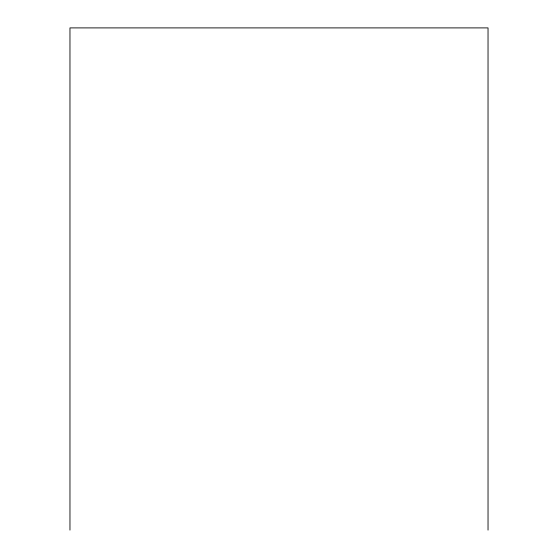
<?xml version="1.0" encoding="UTF-8"?>
<svg xmlns="http://www.w3.org/2000/svg" width="558" height="558" viewBox="0 0 558 558"><rect width="100%" height="100%" fill="white"/><g stroke="black" fill="none" stroke-linecap="round" stroke-linejoin="round"><path stroke-width="0.84" d="M488.034 530.1L488.034 27.9L69.966 27.9L69.966 530.1"/></g></svg>
